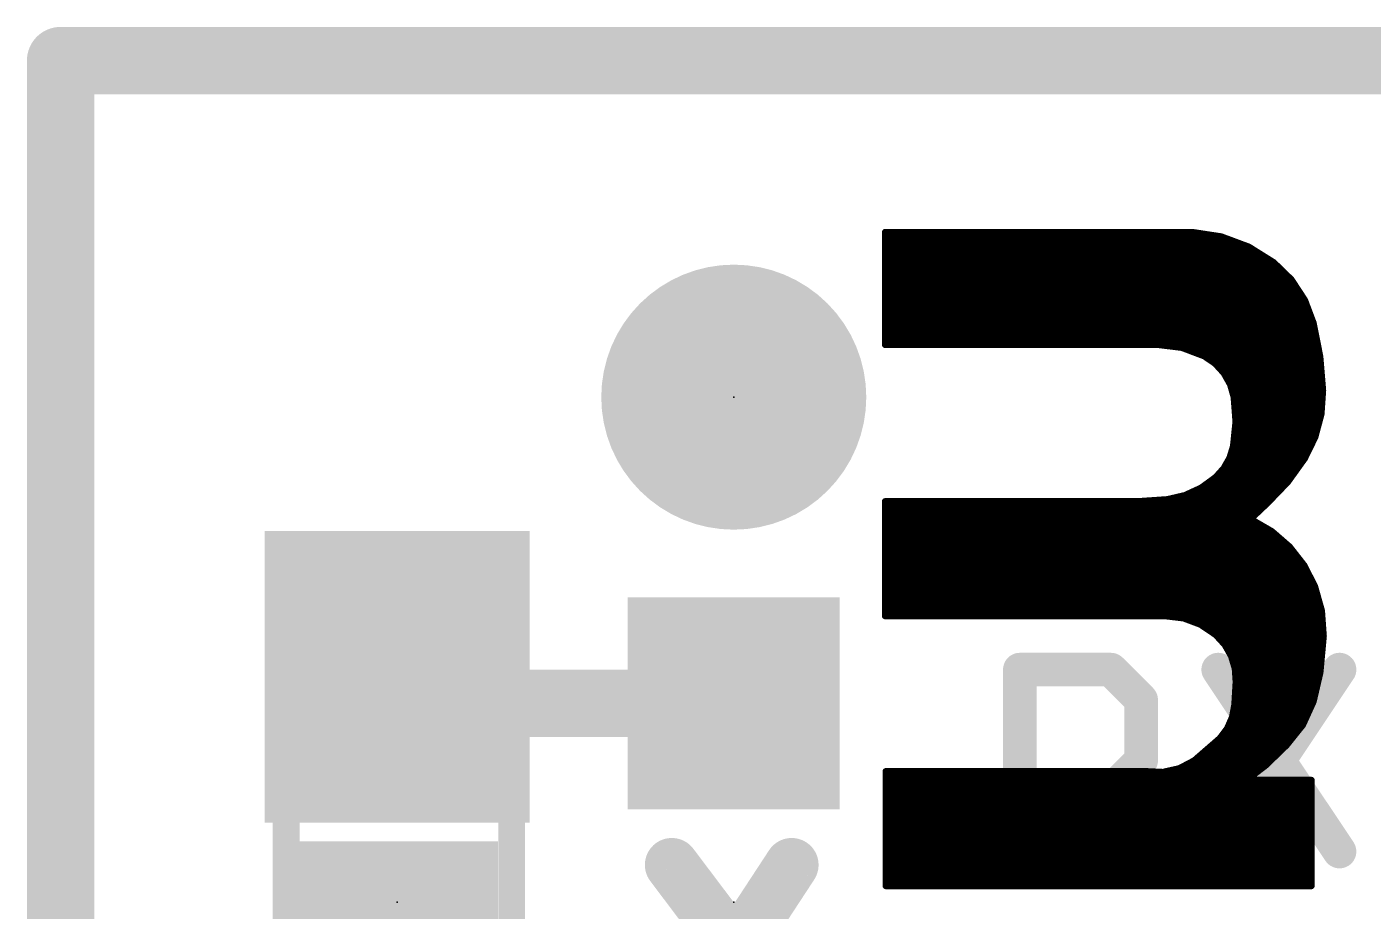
# Model space of a CAD drawing. Extents: x -17 to 90, y -12 to 22.
# Drawn here: x 1.14 to 6.22, y 18.38 to 21.72 of the extents above; entities that cross this region are included whole.
import ezdxf

# ---------------------------------------------------------------- set-up
doc = ezdxf.new("R2010")
doc.units = 0
for name, color, linetype in [('1', 12, 'CONTINUOUS'), ('16', 132, 'CONTINUOUS'), ('20', 53, 'CONTINUOUS'), ('21', 41, 'CONTINUOUS'), ('22', 40, 'CONTINUOUS'), ('23', 53, 'CONTINUOUS'), ('51', 53, 'CONTINUOUS')]:
    doc.layers.add(name, color=color, linetype=linetype)

# ---------------------------------------------------------------- blocks, each defined once
blk = doc.blocks.new('PIE')
at = {"const_width": 0.5}
blk.add_lwpolyline([(0, -0.25, 1), (0, 0.25, 1), (0, -0.25)], format="xyb", dxfattribs=at)
blk = doc.blocks.new('RECT')
blk.add_solid([(-0.5, -0.5), (0.5, -0.5), (-0.5, 0.5), (0.5, 0.5)])

msp = doc.modelspace()

# ---------------------------------------------------------------- linework, layer by layer
at = {"layer": '1', "const_width": 0.254}
for points in [[(1.27, 1.27), (1.27, 21.59)], [(1.27, 21.59), (31.75, 21.59)], [(2.64, 19.165), (2.54, 19.265)], [(3.81, 19.165), (2.64, 19.165)], [(3.81, 19.165), (3.91, 19.165)]]:
    msp.add_lwpolyline(points, dxfattribs=at)
at = {"layer": '1', "const_width": 0.127}
for points in [[(1.3335, 21.59, 1), (1.2065, 21.59)], [(1.27, 21.6535, 1), (1.27, 21.5265)], [(2.5849, 19.3099, 1), (2.4951, 19.2201)], [(2.64, 19.2285, 1), (2.64, 19.1015)], [(2.5951, 19.1201, 1), (2.6849, 19.2099)], [(3.81, 19.2285, 1), (3.81, 19.1015)], [(3.81, 19.1015, 1), (3.81, 19.2285)], [(3.91, 19.1015, 1), (3.91, 19.2285)]]:
    msp.add_lwpolyline(points, format="xyb", dxfattribs=at)
at = {"layer": '16', "const_width": 0.254}
for points in [[(1.27, 1.27), (1.27, 21.59)], [(1.27, 21.59), (31.75, 21.59)]]:
    msp.add_lwpolyline(points, dxfattribs=at)
at = {"layer": '16', "const_width": 0.127}
for points in [[(1.3335, 21.59, 1), (1.2065, 21.59)], [(1.27, 21.6535, 1), (1.27, 21.5265)]]:
    msp.add_lwpolyline(points, format="xyb", dxfattribs=at)
at = {"layer": '20', "const_width": 0.2032}
for points in [[(1.27, 21.59), (31.75, 21.59)], [(1.27, 1.27), (1.27, 21.59)]]:
    msp.add_lwpolyline(points, dxfattribs=at)
at = {"layer": '20', "const_width": 0.1016}
for points in [[(1.27, 21.6408, 1), (1.27, 21.5392)], [(1.3208, 21.59, 1), (1.2192, 21.59)]]:
    msp.add_lwpolyline(points, format="xyb", dxfattribs=at)
at = {"layer": '21'}
for points, const_width in [([(4.8895, 18.6055), (4.8895, 19.2919)], 0.127), ([(4.8895, 19.2919), (5.2327, 19.2919)], 0.127), ([(5.2327, 19.2919), (5.3471, 19.1775)], 0.127), ([(5.6379, 19.2919), (6.0955, 18.6055)], 0.127), ([(6.0955, 19.2919), (5.6379, 18.6055)], 0.127), ([(5.3471, 19.1775), (5.3471, 18.9487)], 0.127), ([(5.3471, 18.9487), (5.2327, 18.8343)], 0.127), ([(5.2327, 18.8343), (4.8895, 18.8343)], 0.127), ([(5.1183, 18.8343), (5.3471, 18.6055)], 0.127), ([(3.81, 18.245), (3.5762, 18.555)], 0.2032), ([(3.8354, 18.2604), (4.0284, 18.555)], 0.2032)]:
    msp.add_lwpolyline(points, dxfattribs=dict(at, const_width=const_width))
for points, const_width in [([(4.8895, 19.3236, 1), (4.8895, 19.2601)], 0.0635), ([(4.9212, 19.2919, 1), (4.8578, 19.2919)], 0.0635), ([(5.2551, 19.3143, 1), (5.2102, 19.2694)], 0.0635), ([(5.2327, 19.2601, 1), (5.2327, 19.3236)], 0.0635), ([(5.6643, 19.3095, 1), (5.6115, 19.2743)], 0.0635), ([(6.1219, 19.2743, 1), (6.0691, 19.3095)], 0.0635), ([(5.3788, 19.1775, 1), (5.3153, 19.1775)], 0.0635), ([(5.3246, 19.155, 1), (5.3695, 19.1999)], 0.0635), ([(5.3695, 18.9262, 1), (5.3246, 18.9711)], 0.0635), ([(5.3153, 18.9487, 1), (5.3788, 18.9487)], 0.0635), ([(4.8895, 18.866, 1), (4.8895, 18.8025)], 0.0635), ([(5.1407, 18.8567, 1), (5.0958, 18.8118)], 0.0635), ([(5.2327, 18.8025, 1), (5.2327, 18.866)], 0.0635), ([(5.2102, 18.8567, 1), (5.2551, 18.8118)], 0.0635), ([(3.6168, 18.5856, 1), (3.5356, 18.5244)], 0.1016), ([(4.0709, 18.5272, 1), (3.9859, 18.5828)], 0.1016), ([(5.3246, 18.583, 1), (5.3695, 18.628)], 0.0635), ([(5.6115, 18.6231, 1), (5.6643, 18.5879)], 0.0635), ([(6.0691, 18.5879, 1), (6.1219, 18.6231)], 0.0635), ([(4.8578, 18.6055, 1), (4.9212, 18.6055)], 0.0635)]:
    msp.add_lwpolyline(points, format="xyb", dxfattribs=dict(at, const_width=const_width))
at = {"layer": '22', "const_width": 0.0127}
for points in [[(4.3879, 20.9423, 1), (4.3751, 20.9423)], [(4.3815, 20.9487, 1), (4.3815, 20.9359)], [(4.3815, 20.936, 1), (4.3815, 20.9232)], [(5.5407, 20.9486, 1), (5.5387, 20.936)], [(5.5397, 20.9359, 1), (5.5397, 20.9487)], [(5.6224, 20.9232, 1), (5.6224, 20.936)], [(5.6515, 20.9314, 1), (5.647, 20.9195)], [(5.6483, 20.9192, 1), (5.6502, 20.9317)], [(4.3815, 20.9106, 1), (4.3815, 20.8978)], [(4.3815, 20.8852, 1), (4.3815, 20.8725)], [(5.7065, 20.8978, 1), (5.7065, 20.9106)], [(5.7565, 20.8922, 1), (5.7498, 20.8815)], [(5.7509, 20.8809, 1), (5.7554, 20.8928)], [(5.766, 20.8725, 1), (5.766, 20.8852)], [(4.3815, 20.8598, 1), (4.3815, 20.847)], [(4.3815, 20.8344, 1), (4.3815, 20.8216)], [(5.8065, 20.847, 1), (5.8065, 20.8598)], [(5.8515, 20.8326, 1), (5.8427, 20.8234)], [(5.8437, 20.8226, 1), (5.8505, 20.8334)], [(5.8471, 20.8216, 1), (5.8471, 20.8344)], [(4.3815, 20.809, 1), (4.3815, 20.7963)], [(4.3815, 20.7836, 1), (4.3815, 20.7708)], [(5.8732, 20.7963, 1), (5.8732, 20.809)], [(5.8994, 20.7708, 1), (5.8994, 20.7836)], [(5.9188, 20.767, 1), (5.9082, 20.76)], [(5.9091, 20.7589, 1), (5.9179, 20.768)], [(4.3815, 20.7582, 1), (4.3815, 20.7454)], [(4.3815, 20.7328, 1), (4.3815, 20.7201)], [(5.9212, 20.7454, 1), (5.9212, 20.7582)], [(5.9378, 20.7201, 1), (5.9378, 20.7328)], [(4.3815, 20.7074, 1), (4.3815, 20.6946)], [(4.3815, 20.682, 1), (4.3815, 20.6692)], [(5.9544, 20.6946, 1), (5.9544, 20.7074)], [(5.9702, 20.6883, 1), (5.9583, 20.6838)], [(5.9589, 20.6826, 1), (5.9696, 20.6895)], [(5.9682, 20.6692, 1), (5.9682, 20.682)], [(4.3815, 20.6566, 1), (4.3815, 20.6439)], [(4.3815, 20.6312, 1), (4.3815, 20.6184)], [(5.9778, 20.6439, 1), (5.9778, 20.6566)], [(5.9873, 20.6184, 1), (5.9873, 20.6312)], [(4.3815, 20.6058, 1), (4.3815, 20.593)], [(4.3815, 20.5804, 1), (4.3815, 20.5677)], [(6.0031, 20.6006, 1), (5.9907, 20.5982)], [(5.991, 20.5972, 1), (6.0028, 20.6016)], [(5.9969, 20.593, 1), (5.9969, 20.6058)], [(6.0019, 20.5677, 1), (6.0019, 20.5804)], [(4.3751, 20.5181, 1), (4.3879, 20.5181)], [(4.3815, 20.555, 1), (4.3815, 20.5422)], [(4.3815, 20.5296, 1), (4.3815, 20.5168)], [(4.3815, 20.5245, 1), (4.3815, 20.5117)], [(5.411, 20.5244, 1), (5.4094, 20.5118)], [(5.4102, 20.5117, 1), (5.4102, 20.5245)], [(5.5027, 20.5131, 1), (5.4982, 20.5012)], [(5.4997, 20.5008, 1), (5.5012, 20.5135)], [(6.0069, 20.5422, 1), (6.0069, 20.555)], [(6.0119, 20.5168, 1), (6.0119, 20.5296)], [(5.5251, 20.5042, 1), (5.5251, 20.4915)], [(5.5891, 20.4801, 1), (5.5819, 20.4697)], [(5.5892, 20.4788, 1), (5.5892, 20.466)], [(5.5832, 20.469, 1), (5.5878, 20.4808)], [(6.0281, 20.4739, 1), (6.0155, 20.4729)], [(6.0156, 20.4722, 1), (6.028, 20.4746)], [(6.017, 20.4915, 1), (6.017, 20.5042)], [(6.0219, 20.466, 1), (6.0219, 20.4788)], [(5.631, 20.4513, 1), (5.6216, 20.4428)], [(5.6263, 20.4534, 1), (5.6263, 20.4407)], [(5.6227, 20.4418, 1), (5.6299, 20.4523)], [(5.6495, 20.428, 1), (5.6495, 20.4153)], [(5.6651, 20.4137, 1), (5.654, 20.4075)], [(5.6549, 20.4063, 1), (5.6643, 20.4149)], [(6.024, 20.4407, 1), (6.024, 20.4534)], [(6.0261, 20.4153, 1), (6.0261, 20.428)], [(5.6676, 20.4026, 1), (5.6676, 20.3898)], [(5.6818, 20.3772, 1), (5.6818, 20.3645)], [(5.6898, 20.3692, 1), (5.6775, 20.3657)], [(5.6781, 20.3644, 1), (5.6892, 20.3706)], [(6.0282, 20.3898, 1), (6.0282, 20.4026)], [(6.0304, 20.3645, 1), (6.0304, 20.3772)], [(5.69, 20.3518, 1), (5.69, 20.3391)], [(5.6972, 20.3264, 1), (5.6972, 20.3136)], [(5.7035, 20.3205, 1), (5.6909, 20.3195)], [(5.6911, 20.3183, 1), (5.7033, 20.3217)], [(6.0262, 20.3449, 1), (6.0388, 20.3459)], [(6.0388, 20.345, 1), (6.0262, 20.3458)], [(6.0308, 20.3136, 1), (6.0308, 20.3264)], [(6.0325, 20.3391, 1), (6.0325, 20.3518)], [(5.6991, 20.301, 1), (5.6991, 20.2883)], [(5.701, 20.2756, 1), (5.701, 20.2629)], [(6.0325, 20.2544, 1), (6.0202, 20.2576)], [(6.0273, 20.2629, 1), (6.0273, 20.2756)], [(6.029, 20.2883, 1), (6.029, 20.301)], [(5.7029, 20.2502, 1), (5.7029, 20.2374)], [(5.7033, 20.2248, 1), (5.7033, 20.2121)], [(5.7105, 20.2265, 1), (5.6978, 20.2278)], [(5.6978, 20.2267, 1), (5.7105, 20.2277)], [(6.0163, 20.2121, 1), (6.0163, 20.2248)], [(6.02, 20.2564, 1), (6.0327, 20.2556)], [(6.0231, 20.2374, 1), (6.0231, 20.2502)], [(5.6981, 20.174, 1), (5.6981, 20.1612)], [(5.7007, 20.1994, 1), (5.7007, 20.1867)], [(5.9971, 20.1711, 1), (6.0093, 20.1678)], [(6.0089, 20.1666, 1), (5.9975, 20.1722)], [(6.0023, 20.1612, 1), (6.0023, 20.174)], [(6.0095, 20.1867, 1), (6.0095, 20.1994)], [(5.6892, 20.1232, 1), (5.6892, 20.1105)], [(5.6884, 20.1352, 1), (5.701, 20.134)], [(5.7008, 20.1327, 1), (5.6886, 20.1365)], [(5.6955, 20.1486, 1), (5.6955, 20.1359)], [(5.9775, 20.1105, 1), (5.9775, 20.1232)], [(5.9899, 20.1359, 1), (5.9899, 20.1486)], [(5.6637, 20.0473, 1), (5.6543, 20.0558)], [(5.6672, 20.0724, 1), (5.6672, 20.0597)], [(5.6753, 20.093, 1), (5.6874, 20.0893)], [(5.6815, 20.0978, 1), (5.6815, 20.085)], [(5.6869, 20.088, 1), (5.6758, 20.0942)], [(5.9475, 20.0597, 1), (5.9475, 20.0724)], [(5.9582, 20.0917, 1), (5.9696, 20.0861)], [(5.9691, 20.0852, 1), (5.9587, 20.0926)], [(5.9651, 20.085, 1), (5.9651, 20.0978)], [(5.6252, 20.0216, 1), (5.6252, 20.0088)], [(5.6239, 20.0219, 1), (5.6333, 20.0135)], [(5.6323, 20.0126, 1), (5.6249, 20.0228)], [(5.6492, 20.047, 1), (5.6492, 20.0343)], [(5.6535, 20.0547, 1), (5.6645, 20.0484)], [(5.9047, 19.9956, 1), (5.8955, 20.0044)], [(5.911, 20.0088, 1), (5.911, 20.0216)], [(5.9292, 20.0343, 1), (5.9292, 20.047)], [(5.5093, 19.9551, 1), (5.5146, 19.9436)], [(5.5134, 19.9431, 1), (5.5105, 19.9555)], [(5.5448, 19.9708, 1), (5.5448, 19.9581)], [(5.57, 19.9828, 1), (5.5775, 19.9725)], [(5.5764, 19.9719, 1), (5.5711, 19.9834)], [(5.5904, 19.9962, 1), (5.5904, 19.9835)], [(5.8658, 19.9581, 1), (5.8658, 19.9708)], [(5.8903, 19.9835, 1), (5.8903, 19.9962)], [(5.8949, 20.0037, 1), (5.9053, 19.9963)], [(4.3879, 19.9263, 1), (4.3751, 19.9263)], [(4.3815, 19.9327, 1), (4.3815, 19.92)], [(4.3815, 19.92, 1), (4.3815, 19.9073)], [(5.3336, 19.9326, 1), (5.3344, 19.92)], [(5.334, 19.92, 1), (5.334, 19.9327)], [(5.4444, 19.9401, 1), (5.4472, 19.9277)], [(5.4462, 19.9276, 1), (5.4454, 19.9402)], [(5.4677, 19.9454, 1), (5.4677, 19.9326)], [(5.8162, 19.9073, 1), (5.8162, 19.92)], [(5.8196, 19.9256, 1), (5.8288, 19.9168)], [(5.8286, 19.9166, 1), (5.8198, 19.9258)], [(5.8413, 19.9326, 1), (5.8413, 19.9454)], [(4.3815, 19.8946, 1), (4.3815, 19.8819)], [(4.3815, 19.8692, 1), (4.3815, 19.8564)], [(5.7665, 19.8632, 1), (5.7601, 19.8522)], [(5.7571, 19.8589, 1), (5.7695, 19.8565)], [(5.7705, 19.8612, 1), (5.758, 19.8636)], [(5.759, 19.866, 1), (5.7695, 19.8589)], [(5.7624, 19.8709, 1), (5.7714, 19.8619)], [(5.7722, 19.8629, 1), (5.7616, 19.8699)], [(5.7645, 19.8564, 1), (5.7645, 19.8692)], [(5.7716, 19.8801, 1), (5.7804, 19.8709)], [(5.7805, 19.871, 1), (5.7715, 19.88)], [(5.7894, 19.8819, 1), (5.7894, 19.8946)], [(4.3815, 19.8184, 1), (4.3815, 19.8056)], [(4.3815, 19.8438, 1), (4.3815, 19.8311)], [(5.7984, 19.8311, 1), (5.7984, 19.8438)], [(5.8443, 19.8181, 1), (5.8359, 19.8085)], [(5.8369, 19.8078, 1), (5.8433, 19.8188)], [(5.8416, 19.8056, 1), (5.8416, 19.8184)], [(4.3815, 19.793, 1), (4.3815, 19.7802)], [(4.3815, 19.7676, 1), (4.3815, 19.7549)], [(5.8708, 19.7802, 1), (5.8708, 19.793)], [(5.9001, 19.7549, 1), (5.9001, 19.7676)], [(5.912, 19.7591, 1), (5.902, 19.7512)], [(5.9029, 19.7504, 1), (5.9112, 19.7599)], [(4.3815, 19.7422, 1), (4.3815, 19.7294)], [(4.3815, 19.7168, 1), (4.3815, 19.704)], [(5.9222, 19.7294, 1), (5.9222, 19.7422)], [(5.942, 19.704, 1), (5.942, 19.7168)], [(4.3815, 19.666, 1), (4.3815, 19.6532)], [(4.3815, 19.6914, 1), (4.3815, 19.6787)], [(5.9673, 19.6882, 1), (5.956, 19.6824)], [(5.9567, 19.6814, 1), (5.9667, 19.6892)], [(5.9618, 19.6787, 1), (5.9618, 19.6914)], [(5.9748, 19.6532, 1), (5.9748, 19.666)], [(4.3815, 19.6406, 1), (4.3815, 19.6278)], [(4.3815, 19.6152, 1), (4.3815, 19.6025)], [(5.9878, 19.6278, 1), (5.9878, 19.6406)], [(6.0081, 19.608, 1), (5.9959, 19.6046)], [(5.9963, 19.6034, 1), (6.0077, 19.6092)], [(6.0007, 19.6025, 1), (6.0007, 19.6152)], [(4.3815, 19.5898, 1), (4.3815, 19.577)], [(4.3815, 19.5644, 1), (4.3815, 19.5516)], [(6.0085, 19.577, 1), (6.0085, 19.5898)], [(6.0156, 19.5516, 1), (6.0156, 19.5644)], [(4.3815, 19.539, 1), (4.3815, 19.5263)], [(4.3815, 19.5136, 1), (4.3815, 19.5008)], [(4.3815, 19.5009, 1), (4.3815, 19.4882)], [(5.4389, 19.5008, 1), (5.4373, 19.4882)], [(5.4381, 19.4882, 1), (5.4381, 19.5009)], [(6.0344, 19.5144, 1), (6.0217, 19.5135)], [(6.0219, 19.5123, 1), (6.0342, 19.5157)], [(6.0228, 19.5263, 1), (6.0228, 19.539)], [(6.0286, 19.5008, 1), (6.0286, 19.5136)], [(4.3751, 19.4945, 1), (4.3879, 19.4945)], [(5.5089, 19.4922, 1), (5.5045, 19.4803)], [(5.5059, 19.48, 1), (5.5074, 19.4926)], [(5.5187, 19.4882, 1), (5.5187, 19.4754)], [(5.575, 19.4674, 1), (5.5678, 19.4569)], [(5.5692, 19.4562, 1), (5.5736, 19.4681)], [(5.5799, 19.4628, 1), (5.5799, 19.4501)], [(6.0304, 19.4754, 1), (6.0304, 19.4882)], [(6.0322, 19.4501, 1), (6.0322, 19.4628)], [(5.6174, 19.4374, 1), (5.6174, 19.4246)], [(5.6333, 19.4277, 1), (5.6239, 19.4191)], [(5.625, 19.4181, 1), (5.6322, 19.4287)], [(5.645, 19.412, 1), (5.645, 19.3992)], [(6.0413, 19.4177, 1), (6.0287, 19.4189)], [(6.0287, 19.4178, 1), (6.0413, 19.4188)], [(6.0338, 19.3992, 1), (6.0338, 19.412)], [(6.0341, 19.4246, 1), (6.0341, 19.4374)], [(5.6679, 19.3898, 1), (5.6569, 19.3835)], [(5.6577, 19.3823, 1), (5.6671, 19.3909)], [(5.6661, 19.3866, 1), (5.6661, 19.3739)], [(5.6805, 19.3612, 1), (5.6805, 19.3484)], [(5.6932, 19.3451, 1), (5.681, 19.3414)], [(5.6816, 19.3401, 1), (5.6926, 19.3464)], [(6.0291, 19.3484, 1), (6.0291, 19.3612)], [(6.0315, 19.3739, 1), (6.0315, 19.3866)], [(5.6913, 19.3358, 1), (5.6913, 19.323)], [(5.6989, 19.3104, 1), (5.6989, 19.2977)], [(5.7078, 19.2958, 1), (5.6952, 19.295)], [(5.6954, 19.2936, 1), (5.7076, 19.2973)], [(6.0244, 19.2977, 1), (6.0244, 19.3104)], [(6.0268, 19.323, 1), (6.0268, 19.3358)], [(5.7026, 19.285, 1), (5.7026, 19.2722)], [(5.7043, 19.2596, 1), (5.7043, 19.2468)], [(5.7111, 19.2452, 1), (5.6985, 19.246)], [(5.6985, 19.2452, 1), (5.7111, 19.246)], [(6.0158, 19.2468, 1), (6.0158, 19.2596)], [(6.016, 19.2817, 1), (6.0286, 19.2805)], [(6.0285, 19.2797, 1), (6.0161, 19.2825)], [(6.0217, 19.2722, 1), (6.0217, 19.285)], [(5.7023, 19.2088, 1), (5.7023, 19.196)], [(5.7038, 19.2342, 1), (5.7038, 19.2215)], [(6.004, 19.196, 1), (6.004, 19.2088)], [(6.0099, 19.2215, 1), (6.0099, 19.2342)], [(5.6984, 19.158, 1), (5.6984, 19.1453)], [(5.6935, 19.1596, 1), (5.7061, 19.1588)], [(5.706, 19.158, 1), (5.6936, 19.1604)], [(5.7008, 19.1834, 1), (5.7008, 19.1706)], [(5.9877, 19.1453, 1), (5.9877, 19.158)], [(5.9907, 19.1733, 1), (6.0031, 19.1705)], [(6.0027, 19.1693, 1), (5.9911, 19.1745)], [(5.9981, 19.1706, 1), (5.9981, 19.1834)], [(5.6858, 19.1072, 1), (5.6858, 19.0944)], [(5.6849, 19.1141, 1), (5.6974, 19.1118)], [(5.697, 19.1104, 1), (5.6853, 19.1155)], [(5.6936, 19.1326, 1), (5.6936, 19.1198)], [(5.9646, 19.0944, 1), (5.9646, 19.1072)], [(5.9761, 19.1198, 1), (5.9761, 19.1326)], [(5.6573, 19.0564, 1), (5.6573, 19.0436)], [(5.6664, 19.0724, 1), (5.678, 19.0673)], [(5.6773, 19.066, 1), (5.6671, 19.0737)], [(5.6746, 19.0818, 1), (5.6746, 19.0691)], [(5.93, 19.0436, 1), (5.93, 19.0564)], [(5.9507, 19.0856, 1), (5.9622, 19.0803)], [(5.9504, 19.0691, 1), (5.9504, 19.0818)], [(5.9614, 19.079, 1), (5.9515, 19.0869)], [(5.6059, 19.0056, 1), (5.6059, 18.9929)], [(5.6352, 19.031, 1), (5.6352, 19.0182)], [(5.6388, 19.036, 1), (5.649, 19.0284)], [(5.6481, 19.0274, 1), (5.6397, 19.037)], [(5.8875, 18.9929, 1), (5.8875, 19.0056)], [(5.8903, 19.0108, 1), (5.9003, 19.0028)], [(5.8997, 19.0022, 1), (5.8909, 19.0114)], [(5.9096, 19.0182, 1), (5.9096, 19.031)], [(5.5474, 18.9548, 1), (5.5474, 18.942)], [(5.5432, 18.9532, 1), (5.5516, 18.9436)], [(5.5504, 18.9428, 1), (5.5444, 18.954)], [(5.5766, 18.9802, 1), (5.5766, 18.9674)], [(5.835, 18.942, 1), (5.835, 18.9548)], [(5.8612, 18.9674, 1), (5.8612, 18.9802)], [(4.384, 18.9142, 1), (4.384, 18.9015)], [(4.384, 18.904, 1), (4.384, 18.8912)], [(4.3904, 18.9078, 1), (4.3777, 18.9078)], [(5.3648, 18.9141, 1), (5.3642, 18.9015)], [(5.3645, 18.9015, 1), (5.3645, 18.9142)], [(5.427, 18.9109, 1), (5.4298, 18.8985)], [(5.4281, 18.8984, 1), (5.4287, 18.9111)], [(5.4879, 18.9242, 1), (5.4938, 18.913)], [(5.4922, 18.9124, 1), (5.4894, 18.9248)], [(5.4992, 18.9294, 1), (5.4992, 18.9167)], [(5.7695, 18.9026, 1), (5.7773, 18.8926)], [(5.7796, 18.8962, 1), (5.7672, 18.899)], [(5.7734, 18.8912, 1), (5.7734, 18.904)], [(5.8067, 18.9167, 1), (5.8067, 18.9294)], [(5.8122, 18.9352, 1), (5.821, 18.926)], [(5.8205, 18.9256, 1), (5.8127, 18.9356)], [(4.384, 18.8786, 1), (4.384, 18.8658)], [(4.384, 18.8532, 1), (4.384, 18.8405)], [(5.7683, 18.8811, 1), (5.7683, 18.8683)], [(5.7621, 18.8761, 1), (5.7745, 18.8733)], [(5.9957, 18.8747, 1), (5.9829, 18.8747)], [(5.9893, 18.8683, 1), (5.9893, 18.8811)], [(5.9893, 18.8658, 1), (5.9893, 18.8786)], [(5.9893, 18.8405, 1), (5.9893, 18.8532)], [(4.384, 18.8278, 1), (4.384, 18.815)], [(4.384, 18.8024, 1), (4.384, 18.7896)], [(5.9893, 18.815, 1), (5.9893, 18.8278)], [(5.9893, 18.7896, 1), (5.9893, 18.8024)], [(4.384, 18.777, 1), (4.384, 18.7643)], [(4.384, 18.7516, 1), (4.384, 18.7388)], [(5.9893, 18.7643, 1), (5.9893, 18.777)], [(5.9893, 18.7388, 1), (5.9893, 18.7516)], [(4.384, 18.7262, 1), (4.384, 18.7134)], [(4.384, 18.7008, 1), (4.384, 18.6881)], [(5.9893, 18.7134, 1), (5.9893, 18.7262)], [(5.9893, 18.6881, 1), (5.9893, 18.7008)], [(4.384, 18.6754, 1), (4.384, 18.6626)], [(4.384, 18.65, 1), (4.384, 18.6372)], [(5.9893, 18.6626, 1), (5.9893, 18.6754)], [(5.9893, 18.6372, 1), (5.9893, 18.65)], [(4.384, 18.6246, 1), (4.384, 18.6119)], [(4.384, 18.5992, 1), (4.384, 18.5864)], [(5.9893, 18.6119, 1), (5.9893, 18.6246)], [(5.9893, 18.5864, 1), (5.9893, 18.5992)], [(4.384, 18.5738, 1), (4.384, 18.561)], [(4.384, 18.5484, 1), (4.384, 18.5357)], [(5.9893, 18.561, 1), (5.9893, 18.5738)], [(5.9893, 18.5357, 1), (5.9893, 18.5484)], [(4.384, 18.523, 1), (4.384, 18.5102)], [(4.384, 18.4976, 1), (4.384, 18.4848)], [(4.384, 18.4824, 1), (4.384, 18.4697)], [(5.9893, 18.5102, 1), (5.9893, 18.523)], [(5.9893, 18.4848, 1), (5.9893, 18.4976)], [(5.9893, 18.4697, 1), (5.9893, 18.4824)], [(4.3777, 18.476, 1), (4.3904, 18.476)], [(5.9829, 18.476, 1), (5.9957, 18.476)]]:
    msp.add_lwpolyline(points, format="xyb", dxfattribs=at)
at = {"layer": '22', "const_width": 0.0254}
for points in [[(5.5397, 20.9423), (4.3815, 20.9423)], [(4.3815, 20.9423), (4.3815, 20.5181)], [(4.3815, 20.9296), (5.6224, 20.9296)], [(5.6493, 20.9255), (5.5397, 20.9423)], [(5.7532, 20.8868), (5.6493, 20.9255)], [(4.3815, 20.9042), (5.7065, 20.9042)], [(4.3815, 20.8788), (5.766, 20.8788)], [(5.8471, 20.828), (5.7532, 20.8868)], [(4.3815, 20.8534), (5.8065, 20.8534)], [(4.3815, 20.828), (5.8471, 20.828)], [(5.9135, 20.7635), (5.8471, 20.828)], [(4.3815, 20.8026), (5.8732, 20.8026)], [(4.3815, 20.7772), (5.8994, 20.7772)], [(5.9642, 20.686), (5.9135, 20.7635)], [(4.3815, 20.7518), (5.9212, 20.7518)], [(4.3815, 20.7264), (5.9378, 20.7264)], [(4.3815, 20.701), (5.9544, 20.701)], [(4.3815, 20.6756), (5.9682, 20.6756)], [(5.9969, 20.5994), (5.9642, 20.686)], [(4.3815, 20.6502), (5.9778, 20.6502)], [(4.3815, 20.6248), (5.9873, 20.6248)], [(4.3815, 20.5994), (5.9969, 20.5994)], [(4.3815, 20.574), (6.0019, 20.574)], [(6.0218, 20.4734), (5.9969, 20.5994)], [(4.3815, 20.5486), (6.0069, 20.5486)], [(4.3815, 20.5232), (6.0119, 20.5232)], [(4.3815, 20.5181), (5.4102, 20.5181)], [(5.4102, 20.5181), (5.5005, 20.5071)], [(5.5005, 20.5071), (5.5855, 20.4749)], [(5.5251, 20.4978), (6.017, 20.4978)], [(5.5855, 20.4749), (5.6263, 20.4471)], [(5.5892, 20.4724), (6.0219, 20.4724)], [(6.0325, 20.3454), (6.0218, 20.4734)], [(5.6263, 20.4471), (5.6596, 20.4106)], [(5.6263, 20.447), (6.024, 20.447)], [(5.6495, 20.4216), (6.0261, 20.4216)], [(5.6596, 20.4106), (5.6837, 20.3675)], [(5.6676, 20.3962), (6.0282, 20.3962)], [(5.6818, 20.3708), (6.0304, 20.3708)], [(5.6837, 20.3675), (5.6972, 20.32)], [(5.69, 20.3454), (6.0325, 20.3454)], [(5.6972, 20.32), (5.7042, 20.2272)], [(5.6972, 20.32), (6.0308, 20.32)], [(6.0264, 20.256), (6.0325, 20.3454)], [(5.6991, 20.2946), (6.029, 20.2946)], [(5.701, 20.2692), (6.0273, 20.2692)], [(6.0032, 20.1694), (6.0264, 20.256)], [(5.7042, 20.2272), (5.6947, 20.1346)], [(5.7029, 20.2438), (6.0231, 20.2438)], [(5.7033, 20.2184), (6.0163, 20.2184)], [(5.6981, 20.1676), (6.0023, 20.1676)], [(5.7007, 20.193), (6.0095, 20.193)], [(5.9639, 20.0889), (6.0032, 20.1694)], [(5.6947, 20.1346), (5.6814, 20.0911)], [(5.6892, 20.1168), (5.9775, 20.1168)], [(5.6955, 20.1422), (5.9899, 20.1422)], [(5.659, 20.0515), (5.6286, 20.0177)], [(5.6814, 20.0911), (5.659, 20.0515)], [(5.6672, 20.066), (5.9475, 20.066)], [(5.6815, 20.0914), (5.9651, 20.0914)], [(5.9001, 20), (5.9639, 20.0889)], [(5.6286, 20.0177), (5.5737, 19.9776)], [(5.6252, 20.0152), (5.911, 20.0152)], [(5.6492, 20.0406), (5.9292, 20.0406)], [(5.8242, 19.9212), (5.9001, 20)], [(5.512, 19.9493), (5.4458, 19.9339)], [(5.5737, 19.9776), (5.512, 19.9493)], [(5.5448, 19.9644), (5.8658, 19.9644)], [(5.5904, 19.9898), (5.8903, 19.9898)], [(5.334, 19.9263), (4.3815, 19.9263)], [(4.3815, 19.9263), (4.3815, 19.4945)], [(4.3815, 19.9136), (5.8162, 19.9136)], [(5.4458, 19.9339), (5.334, 19.9263)], [(5.4677, 19.939), (5.8413, 19.939)], [(5.776, 19.8755), (5.8242, 19.9212)], [(4.3815, 19.8882), (5.7894, 19.8882)], [(4.3815, 19.8628), (5.7645, 19.8628)], [(5.7633, 19.8577), (5.7642, 19.8624)], [(5.8401, 19.8133), (5.7633, 19.8577)], [(5.7642, 19.8624), (5.7669, 19.8664)], [(5.7669, 19.8664), (5.776, 19.8755)], [(4.3815, 19.8374), (5.7984, 19.8374)], [(4.3815, 19.812), (5.8416, 19.812)], [(5.907, 19.7552), (5.8401, 19.8133)], [(4.3815, 19.7866), (5.8708, 19.7866)], [(4.3815, 19.7612), (5.9001, 19.7612)], [(5.9617, 19.6853), (5.907, 19.7552)], [(4.3815, 19.7358), (5.9222, 19.7358)], [(4.3815, 19.7104), (5.942, 19.7104)], [(4.3815, 19.685), (5.9618, 19.685)], [(4.3815, 19.6596), (5.9748, 19.6596)], [(6.002, 19.6063), (5.9617, 19.6853)], [(4.3815, 19.6342), (5.9878, 19.6342)], [(4.3815, 19.6088), (6.0007, 19.6088)], [(6.0281, 19.514), (6.002, 19.6063)], [(4.3815, 19.5834), (6.0085, 19.5834)], [(4.3815, 19.558), (6.0156, 19.558)], [(4.3815, 19.5326), (6.0228, 19.5326)], [(4.3815, 19.5072), (6.0286, 19.5072)], [(4.3815, 19.4945), (5.4381, 19.4945)], [(5.4381, 19.4945), (5.5067, 19.4863)], [(6.035, 19.4183), (6.0281, 19.514)], [(5.5067, 19.4863), (5.5714, 19.4621)], [(5.5187, 19.4818), (6.0304, 19.4818)], [(5.5714, 19.4621), (5.6286, 19.4234)], [(5.5799, 19.4564), (6.0322, 19.4564)], [(5.6174, 19.431), (6.0341, 19.431)], [(5.6286, 19.4234), (5.6624, 19.3866)], [(5.645, 19.4056), (6.0338, 19.4056)], [(6.0223, 19.2811), (6.035, 19.4183)], [(5.6624, 19.3866), (5.6871, 19.3433)], [(5.6661, 19.3802), (6.0315, 19.3802)], [(5.6805, 19.3548), (6.0291, 19.3548)], [(5.6871, 19.3433), (5.7015, 19.2954)], [(5.6913, 19.3294), (6.0268, 19.3294)], [(5.6989, 19.304), (6.0244, 19.304)], [(5.7015, 19.2954), (5.7048, 19.2456)], [(5.7048, 19.2456), (5.6998, 19.1592)], [(5.7026, 19.2786), (6.0217, 19.2786)], [(5.7043, 19.2532), (6.0158, 19.2532)], [(5.9969, 19.1719), (6.0223, 19.2811)], [(5.7023, 19.2024), (6.004, 19.2024)], [(5.7038, 19.2278), (6.0099, 19.2278)], [(5.6998, 19.1592), (5.6911, 19.1129)], [(5.6984, 19.1516), (5.9877, 19.1516)], [(5.7008, 19.177), (5.9981, 19.177)], [(5.9565, 19.083), (5.9969, 19.1719)], [(5.6911, 19.1129), (5.6722, 19.0698)], [(5.6858, 19.1008), (5.9646, 19.1008)], [(5.6936, 19.1262), (5.9761, 19.1262)], [(5.6722, 19.0698), (5.6439, 19.0322)], [(5.6573, 19.05), (5.93, 19.05)], [(5.6746, 19.0754), (5.9504, 19.0754)], [(5.8953, 19.0068), (5.9565, 19.083)], [(5.6439, 19.0322), (5.5474, 18.9484)], [(5.6059, 18.9992), (5.8875, 18.9992)], [(5.6352, 19.0246), (5.9096, 19.0246)], [(5.8166, 18.9306), (5.8953, 19.0068)], [(5.5474, 18.9484), (5.4908, 18.9186)], [(5.5474, 18.9484), (5.835, 18.9484)], [(5.5766, 18.9738), (5.8612, 18.9738)], [(5.3645, 18.9078), (4.384, 18.9078)], [(4.384, 18.9078), (4.384, 18.476)], [(4.384, 18.8976), (5.7734, 18.8976)], [(5.4284, 18.9047), (5.3645, 18.9078)], [(5.4908, 18.9186), (5.4284, 18.9047)], [(5.4992, 18.923), (5.8067, 18.923)], [(5.7683, 18.8747), (5.7734, 18.8976)], [(5.7734, 18.8976), (5.8166, 18.9306)], [(4.384, 18.8722), (5.9893, 18.8722)], [(4.384, 18.8468), (5.9893, 18.8468)], [(5.9893, 18.8747), (5.7683, 18.8747)], [(5.9893, 18.476), (5.9893, 18.8747)], [(4.384, 18.8214), (5.9893, 18.8214)], [(4.384, 18.796), (5.9893, 18.796)], [(4.384, 18.7706), (5.9893, 18.7706)], [(4.384, 18.7452), (5.9893, 18.7452)], [(4.384, 18.7198), (5.9893, 18.7198)], [(4.384, 18.6944), (5.9893, 18.6944)], [(4.384, 18.669), (5.9893, 18.669)], [(4.384, 18.6436), (5.9893, 18.6436)], [(4.384, 18.6182), (5.9893, 18.6182)], [(4.384, 18.5928), (5.9893, 18.5928)], [(4.384, 18.5674), (5.9893, 18.5674)], [(4.384, 18.542), (5.9893, 18.542)], [(4.384, 18.5166), (5.9893, 18.5166)], [(4.384, 18.4912), (5.9893, 18.4912)], [(4.384, 18.476), (5.9893, 18.476)]]:
    msp.add_lwpolyline(points, dxfattribs=at)
at = {"layer": '23'}
for p in [(3.81, 20.32), (2.54, 18.415), (3.81, 18.415)]:
    msp.add_point(p, dxfattribs=at)
at = {"layer": '51', "const_width": 0.1016}
for points in [[(2.121, 18.771), (2.121, 18.059)], [(2.972, 18.771), (2.972, 18.059)]]:
    msp.add_lwpolyline(points, dxfattribs=at)
at = {"layer": '51', "const_width": 0.0508}
for points in [[(2.1464, 18.771, 1), (2.0956, 18.771)], [(2.9974, 18.771, 1), (2.9466, 18.771)]]:
    msp.add_lwpolyline(points, format="xyb", dxfattribs=at)

# ---------------------------------------------------------------- block references
at = {"layer": '1'}
msp.add_blockref('PIE', (3.81, 20.32), dxfattribs=at)
at = {"layer": '1', "xscale": 1.1, "rotation": 270}
msp.add_blockref('RECT', (2.54, 19.265), dxfattribs=at)
at = {"layer": '1', "xscale": 0.8, "yscale": 0.8, "rotation": 180}
msp.add_blockref('RECT', (3.81, 19.165), dxfattribs=at)
at = {"layer": '21', "xscale": 0.4572, "yscale": 0.762, "rotation": 270}
msp.add_blockref('RECT', (2.54, 18.415), dxfattribs=at)
at = {"layer": '51', "xscale": 0.5001, "yscale": 0.95, "rotation": 270}
msp.add_blockref('RECT', (2.5451, 19.0032), dxfattribs=at)

doc.saveas('drawing.dxf')
